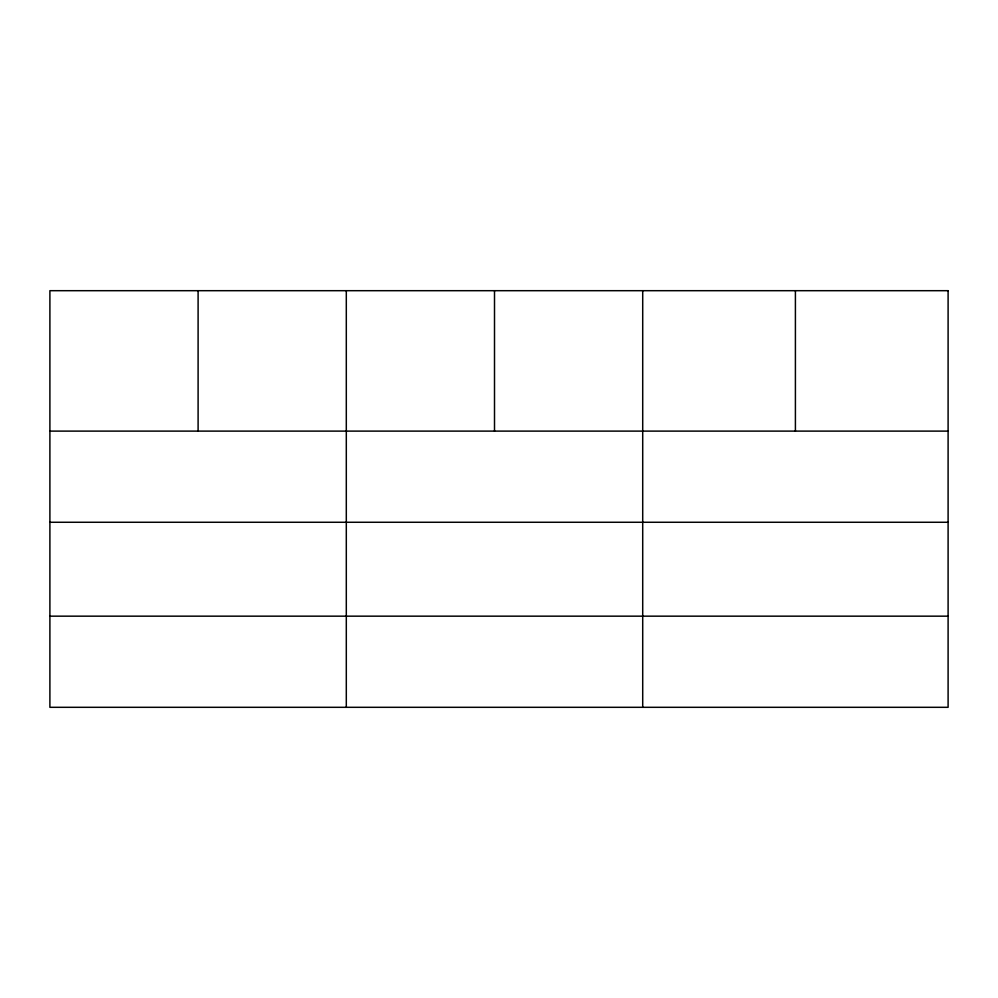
<?xml version="1.0" encoding="UTF-8"?>
<svg xmlns="http://www.w3.org/2000/svg" width="998" height="998" viewBox="0 0 998 998"><rect width="100%" height="100%" fill="white"/><g stroke="black" fill="none" stroke-linecap="round" stroke-linejoin="round"><path stroke-width="1.5" d="M49.9 431.111L948.1 431.111M49.9 522.266L948.1 522.266M49.9 616.165L948.1 616.165M795.406 290.692L795.406 431.111M642.712 290.692L642.712 707.308M494.509 290.692L494.509 431.111M346.306 290.692L346.306 707.308M198.103 290.692L198.103 431.111M948.1 290.692L49.9 290.692L49.9 707.308L948.1 707.308L948.1 290.692"/></g></svg>
